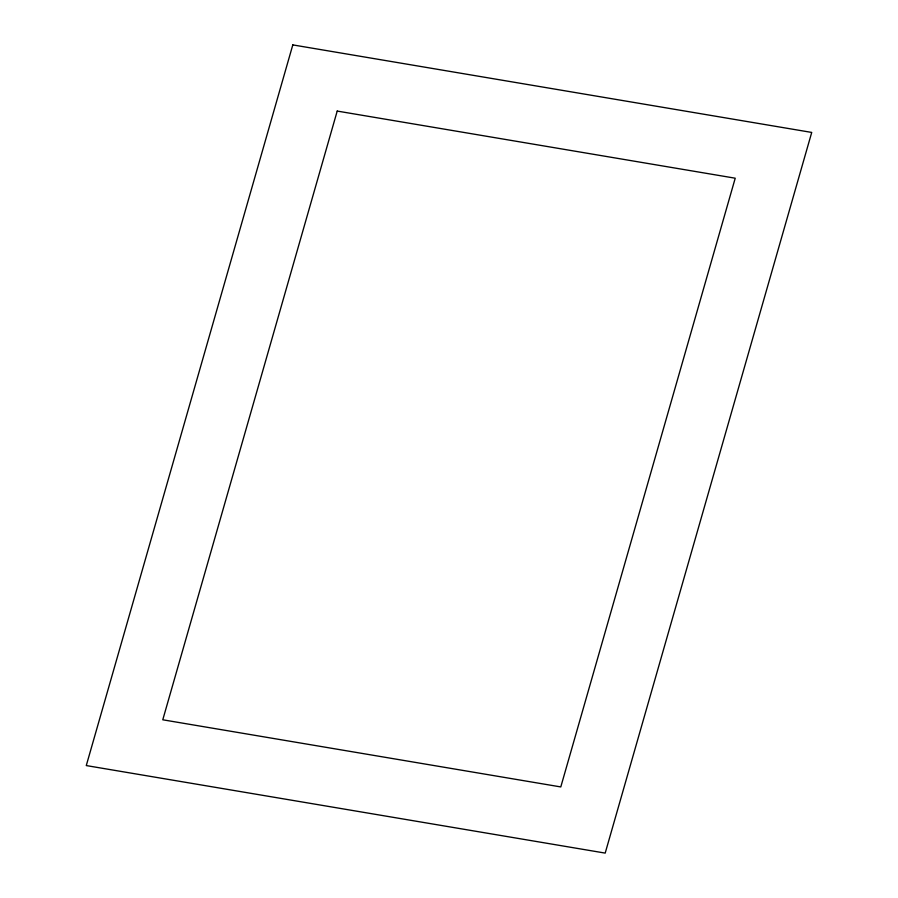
<?xml version="1.0" encoding="UTF-8"?>
<svg xmlns="http://www.w3.org/2000/svg" width="898" height="898" viewBox="0 0 898 898"><rect width="100%" height="100%" fill="white"/><g stroke="black" fill="none" stroke-linecap="round" stroke-linejoin="round"><path stroke-width="1.35" d="M292.804 44.9L86.275 765.567L605.196 853.1L811.725 132.433L292.804 44.9M337.21 111.071L162.774 719.792L560.79 786.929L735.226 178.208L337.21 111.071"/></g></svg>
